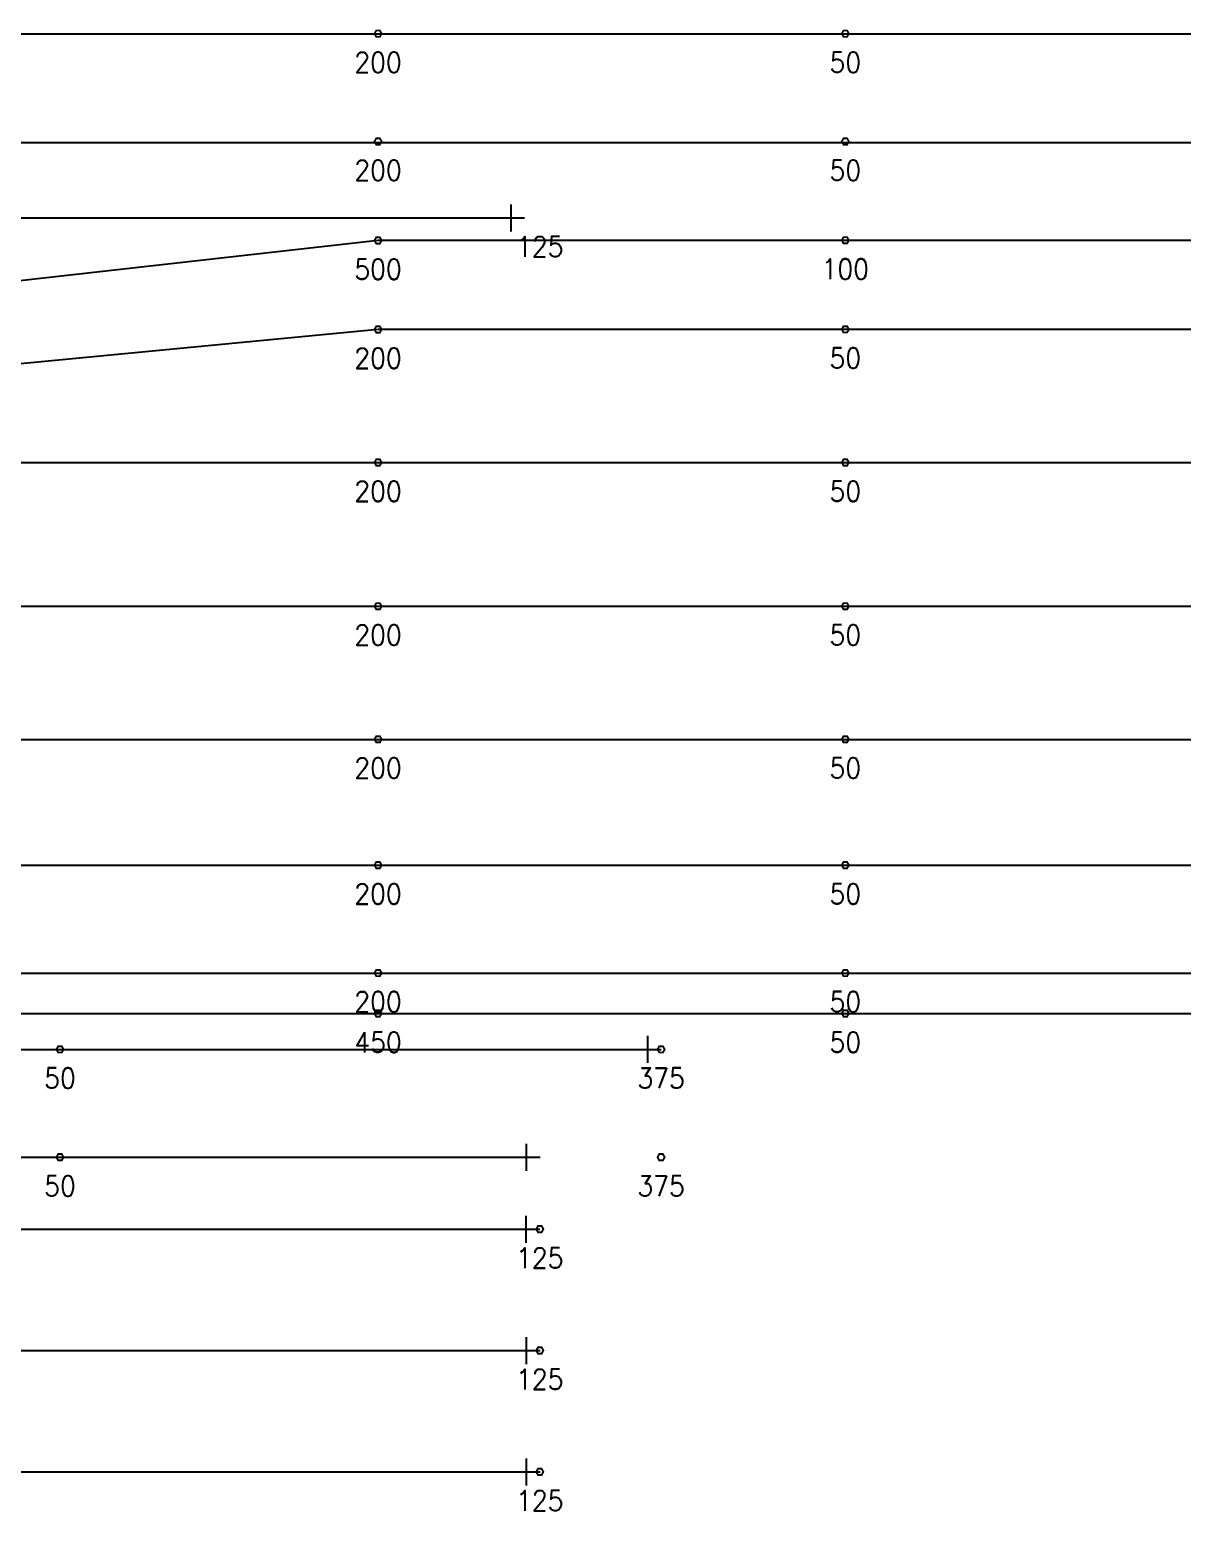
# Model space of a CAD drawing. Header units: millimetres. Extents: x 131629 to 589785, y -24154 to 45581.
# Drawn here: x 388773 to 401601, y 24099 to 40595 of the extents above; entities that cross this region are included whole.
import ezdxf
from ezdxf.enums import TextEntityAlignment as Align

# ---------------------------------------------------------------- set-up
doc = ezdxf.new("R2010")
doc.units = ezdxf.units.MM
doc.layers.get('0').update_dxf_attribs({"lineweight": 20})
doc.layers.add('ARES_TAG', color=3, linetype='Continuous')
doc.layers.add('NDC_S_TENDON', color=10, linetype='Continuous')
doc.layers.add('Current_plane_Column', color=7, linetype='Continuous', true_color=0x4b00ff)
for name, color, linetype, lineweight in [('NDC_S-TENDON', 6, 'Continuous', 35), ('NDC_S_ANNO', 7, 'Continuous', 20), ('NDC_S_SYMBOL', 1, 'Continuous', 15)]:
    doc.layers.add(name, color=color, linetype=linetype, lineweight=lineweight)
doc.styles.add('ARES_ROMANS_0.36', font='romans.shx', dxfattribs={"width": 0.36, "bigfont": 'vns.shx'})
doc.styles.get("Standard").update_dxf_attribs({"font": 'arial.ttf'})

# ---------------------------------------------------------------- blocks, each defined once
blk = doc.blocks.new('*U625')
at = {"layer": 'NDC_S_SYMBOL', "color": 3}
blk.add_line((-10269, 0), (-7588, 0), dxfattribs=at)
blk.add_circle((-10719, 0), 450, dxfattribs=at)
at = {"layer": 'NDC_S_TENDON'}
for p, q in [((-5409, 0), (-500, 0)), ((-500, 0), (5123, 0)), ((5123, 0), (6471, 0)), ((6471, 0), (7471, 0)), ((7321, -150), (7321, 150))]:
    blk.add_line(p, q, dxfattribs=at)
blk.add_lwpolyline([(-5929, 0), (-6409, 150), (-6409, -150), (-5929, 0), (-5409, 0)], dxfattribs=at)
at = {"layer": 'ARES_TAG', "style": 'ARES_ROMANS_0.36', "width": 0.36}
blk.add_attdef('S3', text='', height=375, dxfattribs=at).set_placement((-10719, 0), align=Align.MIDDLE_CENTER)
blk = doc.blocks.new('*U624')
at = {"layer": 'NDC_S_TENDON'}
for p, q in [((-500, 0), (5123, 0)), ((5123, 0), (25221, 0))]:
    blk.add_line(p, q, dxfattribs=at)
at = {"layer": 'ARES_TAG', "style": 'ARES_ROMANS_0.36', "width": 0.36}
blk.add_attdef('S3', text='', height=375, dxfattribs=at).set_placement((-10719, 0), align=Align.MIDDLE_CENTER)
blk = doc.blocks.new('*U620')
at = {"layer": 'NDC_S_TENDON'}
for p, q in [((-500, 0), (5123, 0)), ((5123, 0), (56672, 0))]:
    blk.add_line(p, q, dxfattribs=at)
at = {"layer": 'ARES_TAG', "style": 'ARES_ROMANS_0.36', "width": 0.36}
blk.add_attdef('S3', text='', height=375, dxfattribs=at).set_placement((-10695, 0), align=Align.MIDDLE_CENTER)
blk = doc.blocks.new('*U626')
at = {"layer": 'NDC_S_TENDON'}
for p, q in [((-500, 0), (5123, 0)), ((5123, 0), (56672, 0))]:
    blk.add_line(p, q, dxfattribs=at)
at = {"layer": 'ARES_TAG', "style": 'ARES_ROMANS_0.36', "width": 0.36}
blk.add_attdef('S3', text='', height=375, dxfattribs=at).set_placement((-9538, 0), align=Align.MIDDLE_CENTER)
blk = doc.blocks.new('*U623')
at = {"layer": 'NDC_S_TENDON'}
for p, q in [((-500, 0), (5123, 0)), ((5123, 0), (56672, 0))]:
    blk.add_line(p, q, dxfattribs=at)
at = {"layer": 'ARES_TAG', "style": 'ARES_ROMANS_0.36', "width": 0.36}
blk.add_attdef('S3', text='', height=375, dxfattribs=at).set_placement((-10719, 0), align=Align.MIDDLE_CENTER)
blk = doc.blocks.new('*U647')
at = {"layer": 'NDC_S_TENDON'}
for p, q in [((-500, 0), (5123, 0)), ((5123, 0), (38769, 0))]:
    blk.add_line(p, q, dxfattribs=at)
at = {"layer": 'ARES_TAG', "style": 'ARES_ROMANS_0.36', "width": 0.36}
blk.add_attdef('S3', text='', height=375, dxfattribs=at).set_placement((-10695, 0), align=Align.MIDDLE_CENTER)
blk = doc.blocks.new('*U634')
at = {"layer": 'NDC_S_SYMBOL', "color": 3}
blk.add_line((-9090, 0), (-7590, 0), dxfattribs=at)
blk.add_circle((-9540, 0), 450, dxfattribs=at)
at = {"layer": 'NDC_S_TENDON'}
for p, q in [((-5411, 0), (-500, 0)), ((-500, 0), (5123, 0)), ((5123, 0), (6642, 0)), ((6642, 0), (7642, 0)), ((7492, -150), (7492, 150))]:
    blk.add_line(p, q, dxfattribs=at)
blk.add_lwpolyline([(-5931, 0), (-6411, 150), (-6411, -150), (-5931, 0), (-5411, 0)], dxfattribs=at)
at = {"layer": 'ARES_TAG', "style": 'ARES_ROMANS_0.36', "width": 0.36}
blk.add_attdef('S3', text='', height=375, dxfattribs=at).set_placement((-9540, 0), align=Align.MIDDLE_CENTER)
blk = doc.blocks.new('*U631')
at = {"layer": 'NDC_S_SYMBOL', "color": 3}
blk.add_line((-9088, 0), (-7588, 0), dxfattribs=at)
blk.add_circle((-9538, 0), 450, dxfattribs=at)
at = {"layer": 'NDC_S_TENDON'}
for p, q in [((-5409, 0), (-500, 0)), ((-500, 0), (5123, 0)), ((5123, 0), (7992, 0)), ((7992, 0), (8992, 0)), ((8842, -150), (8842, 150))]:
    blk.add_line(p, q, dxfattribs=at)
blk.add_lwpolyline([(-5929, 0), (-6409, 150), (-6409, -150), (-5929, 0), (-5409, 0)], dxfattribs=at)
at = {"layer": 'ARES_TAG', "style": 'ARES_ROMANS_0.36', "width": 0.36}
blk.add_attdef('S3', text='', height=375, dxfattribs=at).set_placement((-9538, 0), align=Align.MIDDLE_CENTER)
blk = doc.blocks.new('*U632')
at = {"layer": 'NDC_S_SYMBOL', "color": 3}
blk.add_line((-9088, 0), (-7588, 0), dxfattribs=at)
blk.add_circle((-9538, 0), 450, dxfattribs=at)
at = {"layer": 'NDC_S_TENDON'}
for p, q in [((-5409, 0), (-500, 0)), ((-500, 0), (5123, 0)), ((5123, 0), (6644, 0)), ((6644, 0), (7644, 0)), ((7494, -150), (7494, 150))]:
    blk.add_line(p, q, dxfattribs=at)
blk.add_lwpolyline([(-5929, 0), (-6409, 150), (-6409, -150), (-5929, 0), (-5409, 0)], dxfattribs=at)
at = {"layer": 'ARES_TAG', "style": 'ARES_ROMANS_0.36', "width": 0.36}
blk.add_attdef('S3', text='', height=375, dxfattribs=at).set_placement((-9538, 0), align=Align.MIDDLE_CENTER)
blk = doc.blocks.new('*U633')
at = {"layer": 'NDC_S_SYMBOL', "color": 3}
blk.add_line((-9088, 0), (-7588, 0), dxfattribs=at)
blk.add_circle((-9538, 0), 450, dxfattribs=at)
at = {"layer": 'NDC_S_TENDON'}
for p, q in [((-5408, 0), (-500, 0)), ((-500, 0), (5123, 0)), ((5123, 0), (6642, 0)), ((6642, 0), (7642, 0)), ((7492, -150), (7492, 150))]:
    blk.add_line(p, q, dxfattribs=at)
blk.add_lwpolyline([(-5928, 0), (-6408, 150), (-6408, -150), (-5928, 0), (-5408, 0)], dxfattribs=at)
at = {"layer": 'ARES_TAG', "style": 'ARES_ROMANS_0.36', "width": 0.36}
blk.add_attdef('S3', text='', height=375, dxfattribs=at).set_placement((-9538, 0), align=Align.MIDDLE_CENTER)
blk = doc.blocks.new('*U618')
at = {"layer": 'NDC_S_TENDON'}
for p, q in [((-27706, -1264), (-16450, 0)), ((-16450, 0), (25150, 0))]:
    blk.add_line(p, q, dxfattribs=at)
at = {"layer": 'ARES_TAG', "style": 'ARES_ROMANS_0.36', "width": 0.36}
blk.add_attdef('S3', text='', height=375, rotation=6.4084, dxfattribs=at).set_placement((-31810, -1725), align=Align.MIDDLE_CENTER)
blk = doc.blocks.new('*U619')
at = {"layer": 'NDC_S_TENDON'}
for p, q in [((-27726, -1077), (-16450, 0)), ((-16450, 0), (25150, 0))]:
    blk.add_line(p, q, dxfattribs=at)
at = {"layer": 'ARES_TAG', "style": 'ARES_ROMANS_0.36', "width": 0.36}
blk.add_attdef('S3', text='', height=375, rotation=5.4568, dxfattribs=at).set_placement((-31837, -1470), align=Align.MIDDLE_CENTER)
blk = doc.blocks.new('TDX')
at = {"layer": 'NDC_S-TENDON', "linetype": 'Continuous'}
for points, elevation in [([(10090, 31050, 20, 20, 0), (10070, 31085, 20, 20, 0), (10030, 31085, 20, 20, 0), (10010, 31050, 20, 20, 0), (10030, 31015, 20, 20, 0), (10070, 31015, 20, 20, 0)], 172), ([(10090, 31050, 20, 20, 0), (10070, 31085, 20, 20, 0), (10030, 31085, 20, 20, 0), (10010, 31050, 20, 20, 0), (10030, 31015, 20, 20, 0), (10070, 31015, 20, 20, 0)], 172), ([(10090, 31050, 20, 20, 0), (10070, 31085, 20, 20, 0), (10030, 31085, 20, 20, 0), (10010, 31050, 20, 20, 0), (10030, 31015, 20, 20, 0), (10070, 31015, 20, 20, 0)], 172), ([(10090, 31050, 20, 20, 0), (10070, 31085, 20, 20, 0), (10030, 31085, 20, 20, 0), (10010, 31050, 20, 20, 0), (10030, 31015, 20, 20, 0), (10070, 31015, 20, 20, 0)], 172), ([(15290, 31050, 20, 20, 0), (15270, 31085, 20, 20, 0), (15230, 31085, 20, 20, 0), (15210, 31050, 20, 20, 0), (15230, 31015, 20, 20, 0), (15270, 31015, 20, 20, 0)], 22), ([(15290, 31050, 20, 20, 0), (15270, 31085, 20, 20, 0), (15230, 31085, 20, 20, 0), (15210, 31050, 20, 20, 0), (15230, 31015, 20, 20, 0), (15270, 31015, 20, 20, 0)], 22), ([(10090, 29850, 20, 20, 0), (10070, 29885, 20, 20, 0), (10030, 29885, 20, 20, 0), (10010, 29850, 20, 20, 0), (10030, 29815, 20, 20, 0), (10070, 29815, 20, 20, 0)], 172), ([(10090, 29850, 20, 20, 0), (10070, 29885, 20, 20, 0), (10030, 29885, 20, 20, 0), (10010, 29850, 20, 20, 0), (10030, 29815, 20, 20, 0), (10070, 29815, 20, 20, 0)], 172), ([(10090, 29850, 20, 20, 0), (10070, 29885, 20, 20, 0), (10030, 29885, 20, 20, 0), (10010, 29850, 20, 20, 0), (10030, 29815, 20, 20, 0), (10070, 29815, 20, 20, 0)], 172), ([(10090, 29850, 20, 20, 0), (10070, 29885, 20, 20, 0), (10030, 29885, 20, 20, 0), (10010, 29850, 20, 20, 0), (10030, 29815, 20, 20, 0), (10070, 29815, 20, 20, 0)], 172), ([(15290, 29850, 20, 20, 0), (15270, 29885, 20, 20, 0), (15230, 29885, 20, 20, 0), (15210, 29850, 20, 20, 0), (15230, 29815, 20, 20, 0), (15270, 29815, 20, 20, 0)], 22), ([(15290, 29850, 20, 20, 0), (15270, 29885, 20, 20, 0), (15230, 29885, 20, 20, 0), (15210, 29850, 20, 20, 0), (15230, 29815, 20, 20, 0), (15270, 29815, 20, 20, 0)], 22), ([(10090, 28750, 20, 20, 0), (10070, 28785, 20, 20, 0), (10030, 28785, 20, 20, 0), (10010, 28750, 20, 20, 0), (10030, 28715, 20, 20, 0), (10070, 28715, 20, 20, 0)], 2900), ([(10090, 28750, 20, 20, 0), (10070, 28785, 20, 20, 0), (10030, 28785, 20, 20, 0), (10010, 28750, 20, 20, 0), (10030, 28715, 20, 20, 0), (10070, 28715, 20, 20, 0)], 2900), ([(10090, 28750, 20, 20, 0), (10070, 28785, 20, 20, 0), (10030, 28785, 20, 20, 0), (10010, 28750, 20, 20, 0), (10030, 28715, 20, 20, 0), (10070, 28715, 20, 20, 0)], 2900), ([(10090, 28750, 20, 20, 0), (10070, 28785, 20, 20, 0), (10030, 28785, 20, 20, 0), (10010, 28750, 20, 20, 0), (10030, 28715, 20, 20, 0), (10070, 28715, 20, 20, 0)], 2900), ([(10090, 28749, 20, 20, 0), (10070, 28784, 20, 20, 0), (10030, 28784, 20, 20, 0), (10010, 28749, 20, 20, 0), (10030, 28714, 20, 20, 0), (10070, 28714, 20, 20, 0)], 2325), ([(10090, 28749, 20, 20, 0), (10070, 28784, 20, 20, 0), (10030, 28784, 20, 20, 0), (10010, 28749, 20, 20, 0), (10030, 28714, 20, 20, 0), (10070, 28714, 20, 20, 0)], 2325), ([(10090, 28749, 20, 20, 0), (10070, 28784, 20, 20, 0), (10030, 28784, 20, 20, 0), (10010, 28749, 20, 20, 0), (10030, 28714, 20, 20, 0), (10070, 28714, 20, 20, 0)], 2325), ([(10090, 28749, 20, 20, 0), (10070, 28784, 20, 20, 0), (10030, 28784, 20, 20, 0), (10010, 28749, 20, 20, 0), (10030, 28714, 20, 20, 0), (10070, 28714, 20, 20, 0)], 2325), ([(15290, 28751, 20, 20, 0), (15270, 28786, 20, 20, 0), (15230, 28786, 20, 20, 0), (15210, 28751, 20, 20, 0), (15230, 28717, 20, 20, 0), (15270, 28717, 20, 20, 0)], 2500), ([(15290, 28751, 20, 20, 0), (15270, 28786, 20, 20, 0), (15230, 28786, 20, 20, 0), (15210, 28751, 20, 20, 0), (15230, 28717, 20, 20, 0), (15270, 28717, 20, 20, 0)], 2500), ([(15290, 28750, 20, 20, 0), (15270, 28785, 20, 20, 0), (15230, 28785, 20, 20, 0), (15210, 28750, 20, 20, 0), (15230, 28716, 20, 20, 0), (15270, 28716, 20, 20, 0)], 1925), ([(15290, 28750, 20, 20, 0), (15270, 28785, 20, 20, 0), (15230, 28785, 20, 20, 0), (15210, 28750, 20, 20, 0), (15230, 28716, 20, 20, 0), (15270, 28716, 20, 20, 0)], 1925), ([(10090, 27760, 20, 20, 0), (10070, 27794, 20, 20, 0), (10030, 27794, 20, 20, 0), (10010, 27760, 20, 20, 0), (10030, 27725, 20, 20, 0), (10070, 27725, 20, 20, 0)], 2950), ([(10090, 27760, 20, 20, 0), (10070, 27794, 20, 20, 0), (10030, 27794, 20, 20, 0), (10010, 27760, 20, 20, 0), (10030, 27725, 20, 20, 0), (10070, 27725, 20, 20, 0)], 2950), ([(10090, 27760, 20, 20, 0), (10070, 27794, 20, 20, 0), (10030, 27794, 20, 20, 0), (10010, 27760, 20, 20, 0), (10030, 27725, 20, 20, 0), (10070, 27725, 20, 20, 0)], 2950), ([(10090, 27760, 20, 20, 0), (10070, 27794, 20, 20, 0), (10030, 27794, 20, 20, 0), (10010, 27760, 20, 20, 0), (10030, 27725, 20, 20, 0), (10070, 27725, 20, 20, 0)], 2950), ([(10090, 27758, 20, 20, 0), (10070, 27793, 20, 20, 0), (10030, 27793, 20, 20, 0), (10010, 27758, 20, 20, 0), (10030, 27724, 20, 20, 0), (10070, 27724, 20, 20, 0)], 2375), ([(10090, 27758, 20, 20, 0), (10070, 27793, 20, 20, 0), (10030, 27793, 20, 20, 0), (10010, 27758, 20, 20, 0), (10030, 27724, 20, 20, 0), (10070, 27724, 20, 20, 0)], 2375), ([(10090, 27758, 20, 20, 0), (10070, 27793, 20, 20, 0), (10030, 27793, 20, 20, 0), (10010, 27758, 20, 20, 0), (10030, 27724, 20, 20, 0), (10070, 27724, 20, 20, 0)], 2375), ([(10090, 27758, 20, 20, 0), (10070, 27793, 20, 20, 0), (10030, 27793, 20, 20, 0), (10010, 27758, 20, 20, 0), (10030, 27724, 20, 20, 0), (10070, 27724, 20, 20, 0)], 2375), ([(15290, 27761, 20, 20, 0), (15270, 27796, 20, 20, 0), (15230, 27796, 20, 20, 0), (15210, 27761, 20, 20, 0), (15230, 27726, 20, 20, 0), (15270, 27726, 20, 20, 0)], 2800), ([(15290, 27761, 20, 20, 0), (15270, 27796, 20, 20, 0), (15230, 27796, 20, 20, 0), (15210, 27761, 20, 20, 0), (15230, 27726, 20, 20, 0), (15270, 27726, 20, 20, 0)], 2800), ([(15290, 27760, 20, 20, 0), (15270, 27794, 20, 20, 0), (15230, 27794, 20, 20, 0), (15210, 27760, 20, 20, 0), (15230, 27725, 20, 20, 0), (15270, 27725, 20, 20, 0)], 2225), ([(15290, 27760, 20, 20, 0), (15270, 27794, 20, 20, 0), (15230, 27794, 20, 20, 0), (15210, 27760, 20, 20, 0), (15230, 27725, 20, 20, 0), (15270, 27725, 20, 20, 0)], 2225), ([(10090, 26280, 20, 20, 0), (10070, 26315, 20, 20, 0), (10030, 26315, 20, 20, 0), (10010, 26280, 20, 20, 0), (10030, 26245, 20, 20, 0), (10070, 26245, 20, 20, 0)], 2950), ([(10090, 26280, 20, 20, 0), (10070, 26315, 20, 20, 0), (10030, 26315, 20, 20, 0), (10010, 26280, 20, 20, 0), (10030, 26245, 20, 20, 0), (10070, 26245, 20, 20, 0)], 2950), ([(10090, 26280, 20, 20, 0), (10070, 26315, 20, 20, 0), (10030, 26315, 20, 20, 0), (10010, 26280, 20, 20, 0), (10030, 26245, 20, 20, 0), (10070, 26245, 20, 20, 0)], 2950), ([(10090, 26280, 20, 20, 0), (10070, 26315, 20, 20, 0), (10030, 26315, 20, 20, 0), (10010, 26280, 20, 20, 0), (10030, 26245, 20, 20, 0), (10070, 26245, 20, 20, 0)], 2950), ([(10090, 26279, 20, 20, 0), (10070, 26313, 20, 20, 0), (10030, 26313, 20, 20, 0), (10010, 26279, 20, 20, 0), (10030, 26244, 20, 20, 0), (10070, 26244, 20, 20, 0)], 2375), ([(10090, 26279, 20, 20, 0), (10070, 26313, 20, 20, 0), (10030, 26313, 20, 20, 0), (10010, 26279, 20, 20, 0), (10030, 26244, 20, 20, 0), (10070, 26244, 20, 20, 0)], 2375), ([(10090, 26279, 20, 20, 0), (10070, 26313, 20, 20, 0), (10030, 26313, 20, 20, 0), (10010, 26279, 20, 20, 0), (10030, 26244, 20, 20, 0), (10070, 26244, 20, 20, 0)], 2375), ([(10090, 26279, 20, 20, 0), (10070, 26313, 20, 20, 0), (10030, 26313, 20, 20, 0), (10010, 26279, 20, 20, 0), (10030, 26244, 20, 20, 0), (10070, 26244, 20, 20, 0)], 2375), ([(15290, 26280, 20, 20, 0), (15270, 26315, 20, 20, 0), (15230, 26315, 20, 20, 0), (15210, 26280, 20, 20, 0), (15230, 26245, 20, 20, 0), (15270, 26245, 20, 20, 0)], 2800), ([(15290, 26280, 20, 20, 0), (15270, 26315, 20, 20, 0), (15230, 26315, 20, 20, 0), (15210, 26280, 20, 20, 0), (15230, 26245, 20, 20, 0), (15270, 26245, 20, 20, 0)], 2800), ([(15290, 26279, 20, 20, 0), (15270, 26313, 20, 20, 0), (15230, 26313, 20, 20, 0), (15210, 26279, 20, 20, 0), (15230, 26244, 20, 20, 0), (15270, 26244, 20, 20, 0)], 2225), ([(15290, 26279, 20, 20, 0), (15270, 26313, 20, 20, 0), (15230, 26313, 20, 20, 0), (15210, 26279, 20, 20, 0), (15230, 26244, 20, 20, 0), (15270, 26244, 20, 20, 0)], 2225), ([(10090, 24680, 20, 20, 0), (10070, 24715, 20, 20, 0), (10030, 24715, 20, 20, 0), (10010, 24680, 20, 20, 0), (10030, 24645, 20, 20, 0), (10070, 24645, 20, 20, 0)], 2950), ([(10090, 24680, 20, 20, 0), (10070, 24715, 20, 20, 0), (10030, 24715, 20, 20, 0), (10010, 24680, 20, 20, 0), (10030, 24645, 20, 20, 0), (10070, 24645, 20, 20, 0)], 2950), ([(10090, 24680, 20, 20, 0), (10070, 24715, 20, 20, 0), (10030, 24715, 20, 20, 0), (10010, 24680, 20, 20, 0), (10030, 24645, 20, 20, 0), (10070, 24645, 20, 20, 0)], 2950), ([(10090, 24680, 20, 20, 0), (10070, 24715, 20, 20, 0), (10030, 24715, 20, 20, 0), (10010, 24680, 20, 20, 0), (10030, 24645, 20, 20, 0), (10070, 24645, 20, 20, 0)], 2950), ([(10090, 24679, 20, 20, 0), (10070, 24713, 20, 20, 0), (10030, 24713, 20, 20, 0), (10010, 24679, 20, 20, 0), (10030, 24644, 20, 20, 0), (10070, 24644, 20, 20, 0)], 2375), ([(10090, 24679, 20, 20, 0), (10070, 24713, 20, 20, 0), (10030, 24713, 20, 20, 0), (10010, 24679, 20, 20, 0), (10030, 24644, 20, 20, 0), (10070, 24644, 20, 20, 0)], 2375), ([(10090, 24679, 20, 20, 0), (10070, 24713, 20, 20, 0), (10030, 24713, 20, 20, 0), (10010, 24679, 20, 20, 0), (10030, 24644, 20, 20, 0), (10070, 24644, 20, 20, 0)], 2375), ([(10090, 24679, 20, 20, 0), (10070, 24713, 20, 20, 0), (10030, 24713, 20, 20, 0), (10010, 24679, 20, 20, 0), (10030, 24644, 20, 20, 0), (10070, 24644, 20, 20, 0)], 2375), ([(15290, 24680, 20, 20, 0), (15270, 24715, 20, 20, 0), (15230, 24715, 20, 20, 0), (15210, 24680, 20, 20, 0), (15230, 24645, 20, 20, 0), (15270, 24645, 20, 20, 0)], 2800), ([(15290, 24680, 20, 20, 0), (15270, 24715, 20, 20, 0), (15230, 24715, 20, 20, 0), (15210, 24680, 20, 20, 0), (15230, 24645, 20, 20, 0), (15270, 24645, 20, 20, 0)], 2800), ([(15290, 24679, 20, 20, 0), (15270, 24713, 20, 20, 0), (15230, 24713, 20, 20, 0), (15210, 24679, 20, 20, 0), (15230, 24644, 20, 20, 0), (15270, 24644, 20, 20, 0)], 2225), ([(15290, 24679, 20, 20, 0), (15270, 24713, 20, 20, 0), (15230, 24713, 20, 20, 0), (15210, 24679, 20, 20, 0), (15230, 24644, 20, 20, 0), (15270, 24644, 20, 20, 0)], 2225), ([(10090, 23200, 20, 20, 0), (10070, 23235, 20, 20, 0), (10030, 23235, 20, 20, 0), (10010, 23200, 20, 20, 0), (10030, 23165, 20, 20, 0), (10070, 23165, 20, 20, 0)], 2950), ([(10090, 23200, 20, 20, 0), (10070, 23235, 20, 20, 0), (10030, 23235, 20, 20, 0), (10010, 23200, 20, 20, 0), (10030, 23165, 20, 20, 0), (10070, 23165, 20, 20, 0)], 2950), ([(10090, 23200, 20, 20, 0), (10070, 23235, 20, 20, 0), (10030, 23235, 20, 20, 0), (10010, 23200, 20, 20, 0), (10030, 23165, 20, 20, 0), (10070, 23165, 20, 20, 0)], 2950), ([(10090, 23200, 20, 20, 0), (10070, 23235, 20, 20, 0), (10030, 23235, 20, 20, 0), (10010, 23200, 20, 20, 0), (10030, 23165, 20, 20, 0), (10070, 23165, 20, 20, 0)], 2950), ([(10090, 23199, 20, 20, 0), (10070, 23233, 20, 20, 0), (10030, 23233, 20, 20, 0), (10010, 23199, 20, 20, 0), (10030, 23164, 20, 20, 0), (10070, 23164, 20, 20, 0)], 2375), ([(10090, 23199, 20, 20, 0), (10070, 23233, 20, 20, 0), (10030, 23233, 20, 20, 0), (10010, 23199, 20, 20, 0), (10030, 23164, 20, 20, 0), (10070, 23164, 20, 20, 0)], 2375), ([(10090, 23199, 20, 20, 0), (10070, 23233, 20, 20, 0), (10030, 23233, 20, 20, 0), (10010, 23199, 20, 20, 0), (10030, 23164, 20, 20, 0), (10070, 23164, 20, 20, 0)], 2375), ([(10090, 23199, 20, 20, 0), (10070, 23233, 20, 20, 0), (10030, 23233, 20, 20, 0), (10010, 23199, 20, 20, 0), (10030, 23164, 20, 20, 0), (10070, 23164, 20, 20, 0)], 2375), ([(15290, 23200, 20, 20, 0), (15270, 23235, 20, 20, 0), (15230, 23235, 20, 20, 0), (15210, 23200, 20, 20, 0), (15230, 23165, 20, 20, 0), (15270, 23165, 20, 20, 0)], 2800), ([(15290, 23200, 20, 20, 0), (15270, 23235, 20, 20, 0), (15230, 23235, 20, 20, 0), (15210, 23200, 20, 20, 0), (15230, 23165, 20, 20, 0), (15270, 23165, 20, 20, 0)], 2800), ([(15290, 23199, 20, 20, 0), (15270, 23233, 20, 20, 0), (15230, 23233, 20, 20, 0), (15210, 23199, 20, 20, 0), (15230, 23164, 20, 20, 0), (15270, 23164, 20, 20, 0)], 2225), ([(15290, 23199, 20, 20, 0), (15270, 23233, 20, 20, 0), (15230, 23233, 20, 20, 0), (15210, 23199, 20, 20, 0), (15230, 23164, 20, 20, 0), (15270, 23164, 20, 20, 0)], 2225), ([(10090, 21800, 20, 20, 0), (10070, 21835, 20, 20, 0), (10030, 21835, 20, 20, 0), (10010, 21800, 20, 20, 0), (10030, 21765, 20, 20, 0), (10070, 21765, 20, 20, 0)], 2950), ([(10090, 21800, 20, 20, 0), (10070, 21835, 20, 20, 0), (10030, 21835, 20, 20, 0), (10010, 21800, 20, 20, 0), (10030, 21765, 20, 20, 0), (10070, 21765, 20, 20, 0)], 2950), ([(10090, 21800, 20, 20, 0), (10070, 21835, 20, 20, 0), (10030, 21835, 20, 20, 0), (10010, 21800, 20, 20, 0), (10030, 21765, 20, 20, 0), (10070, 21765, 20, 20, 0)], 2950), ([(10090, 21800, 20, 20, 0), (10070, 21835, 20, 20, 0), (10030, 21835, 20, 20, 0), (10010, 21800, 20, 20, 0), (10030, 21765, 20, 20, 0), (10070, 21765, 20, 20, 0)], 2950), ([(10090, 21799, 20, 20, 0), (10070, 21833, 20, 20, 0), (10030, 21833, 20, 20, 0), (10010, 21799, 20, 20, 0), (10030, 21764, 20, 20, 0), (10070, 21764, 20, 20, 0)], 2375), ([(10090, 21799, 20, 20, 0), (10070, 21833, 20, 20, 0), (10030, 21833, 20, 20, 0), (10010, 21799, 20, 20, 0), (10030, 21764, 20, 20, 0), (10070, 21764, 20, 20, 0)], 2375), ([(10090, 21799, 20, 20, 0), (10070, 21833, 20, 20, 0), (10030, 21833, 20, 20, 0), (10010, 21799, 20, 20, 0), (10030, 21764, 20, 20, 0), (10070, 21764, 20, 20, 0)], 2375), ([(10090, 21799, 20, 20, 0), (10070, 21833, 20, 20, 0), (10030, 21833, 20, 20, 0), (10010, 21799, 20, 20, 0), (10030, 21764, 20, 20, 0), (10070, 21764, 20, 20, 0)], 2375), ([(15290, 21800, 20, 20, 0), (15270, 21835, 20, 20, 0), (15230, 21835, 20, 20, 0), (15210, 21800, 20, 20, 0), (15230, 21765, 20, 20, 0), (15270, 21765, 20, 20, 0)], 2800), ([(15290, 21800, 20, 20, 0), (15270, 21835, 20, 20, 0), (15230, 21835, 20, 20, 0), (15210, 21800, 20, 20, 0), (15230, 21765, 20, 20, 0), (15270, 21765, 20, 20, 0)], 2800), ([(15290, 21799, 20, 20, 0), (15270, 21833, 20, 20, 0), (15230, 21833, 20, 20, 0), (15210, 21799, 20, 20, 0), (15230, 21764, 20, 20, 0), (15270, 21764, 20, 20, 0)], 2225), ([(15290, 21799, 20, 20, 0), (15270, 21833, 20, 20, 0), (15230, 21833, 20, 20, 0), (15210, 21799, 20, 20, 0), (15230, 21764, 20, 20, 0), (15270, 21764, 20, 20, 0)], 2225), ([(10090, 20600, 20, 20, 0), (10070, 20635, 20, 20, 0), (10030, 20635, 20, 20, 0), (10010, 20600, 20, 20, 0), (10030, 20565, 20, 20, 0), (10070, 20565, 20, 20, 0)], 2950), ([(10090, 20600, 20, 20, 0), (10070, 20635, 20, 20, 0), (10030, 20635, 20, 20, 0), (10010, 20600, 20, 20, 0), (10030, 20565, 20, 20, 0), (10070, 20565, 20, 20, 0)], 2950), ([(10090, 20600, 20, 20, 0), (10070, 20635, 20, 20, 0), (10030, 20635, 20, 20, 0), (10010, 20600, 20, 20, 0), (10030, 20565, 20, 20, 0), (10070, 20565, 20, 20, 0)], 2950), ([(10090, 20600, 20, 20, 0), (10070, 20635, 20, 20, 0), (10030, 20635, 20, 20, 0), (10010, 20600, 20, 20, 0), (10030, 20565, 20, 20, 0), (10070, 20565, 20, 20, 0)], 2950), ([(10090, 20599, 20, 20, 0), (10070, 20633, 20, 20, 0), (10030, 20633, 20, 20, 0), (10010, 20599, 20, 20, 0), (10030, 20564, 20, 20, 0), (10070, 20564, 20, 20, 0)], 2375), ([(10090, 20599, 20, 20, 0), (10070, 20633, 20, 20, 0), (10030, 20633, 20, 20, 0), (10010, 20599, 20, 20, 0), (10030, 20564, 20, 20, 0), (10070, 20564, 20, 20, 0)], 2375), ([(10090, 20599, 20, 20, 0), (10070, 20633, 20, 20, 0), (10030, 20633, 20, 20, 0), (10010, 20599, 20, 20, 0), (10030, 20564, 20, 20, 0), (10070, 20564, 20, 20, 0)], 2375), ([(10090, 20599, 20, 20, 0), (10070, 20633, 20, 20, 0), (10030, 20633, 20, 20, 0), (10010, 20599, 20, 20, 0), (10030, 20564, 20, 20, 0), (10070, 20564, 20, 20, 0)], 2375), ([(15290, 20600, 20, 20, 0), (15270, 20635, 20, 20, 0), (15230, 20635, 20, 20, 0), (15210, 20600, 20, 20, 0), (15230, 20565, 20, 20, 0), (15270, 20565, 20, 20, 0)], 2800), ([(15290, 20600, 20, 20, 0), (15270, 20635, 20, 20, 0), (15230, 20635, 20, 20, 0), (15210, 20600, 20, 20, 0), (15230, 20565, 20, 20, 0), (15270, 20565, 20, 20, 0)], 2800), ([(15290, 20599, 20, 20, 0), (15270, 20633, 20, 20, 0), (15230, 20633, 20, 20, 0), (15210, 20599, 20, 20, 0), (15230, 20564, 20, 20, 0), (15270, 20564, 20, 20, 0)], 2225), ([(15290, 20599, 20, 20, 0), (15270, 20633, 20, 20, 0), (15230, 20633, 20, 20, 0), (15210, 20599, 20, 20, 0), (15230, 20564, 20, 20, 0), (15270, 20564, 20, 20, 0)], 2225), ([(10090, 20150, 20, 20, 0), (10070, 20185, 20, 20, 0), (10030, 20185, 20, 20, 0), (10010, 20150, 20, 20, 0), (10030, 20115, 20, 20, 0), (10070, 20115, 20, 20, 0)], 2950), ([(10090, 20150, 20, 20, 0), (10070, 20185, 20, 20, 0), (10030, 20185, 20, 20, 0), (10010, 20150, 20, 20, 0), (10030, 20115, 20, 20, 0), (10070, 20115, 20, 20, 0)], 2950), ([(10090, 20150, 20, 20, 0), (10070, 20185, 20, 20, 0), (10030, 20185, 20, 20, 0), (10010, 20150, 20, 20, 0), (10030, 20115, 20, 20, 0), (10070, 20115, 20, 20, 0)], 2950), ([(10090, 20150, 20, 20, 0), (10070, 20185, 20, 20, 0), (10030, 20185, 20, 20, 0), (10010, 20150, 20, 20, 0), (10030, 20115, 20, 20, 0), (10070, 20115, 20, 20, 0)], 2950), ([(10090, 20149, 20, 20, 0), (10070, 20183, 20, 20, 0), (10030, 20183, 20, 20, 0), (10010, 20149, 20, 20, 0), (10030, 20114, 20, 20, 0), (10070, 20114, 20, 20, 0)], 2375), ([(10090, 20149, 20, 20, 0), (10070, 20183, 20, 20, 0), (10030, 20183, 20, 20, 0), (10010, 20149, 20, 20, 0), (10030, 20114, 20, 20, 0), (10070, 20114, 20, 20, 0)], 2375), ([(10090, 20149, 20, 20, 0), (10070, 20183, 20, 20, 0), (10030, 20183, 20, 20, 0), (10010, 20149, 20, 20, 0), (10030, 20114, 20, 20, 0), (10070, 20114, 20, 20, 0)], 2375), ([(10090, 20149, 20, 20, 0), (10070, 20183, 20, 20, 0), (10030, 20183, 20, 20, 0), (10010, 20149, 20, 20, 0), (10030, 20114, 20, 20, 0), (10070, 20114, 20, 20, 0)], 2375), ([(15290, 20150, 20, 20, 0), (15270, 20185, 20, 20, 0), (15230, 20185, 20, 20, 0), (15210, 20150, 20, 20, 0), (15230, 20115, 20, 20, 0), (15270, 20115, 20, 20, 0)], 2550), ([(15290, 20150, 20, 20, 0), (15270, 20185, 20, 20, 0), (15230, 20185, 20, 20, 0), (15210, 20150, 20, 20, 0), (15230, 20115, 20, 20, 0), (15270, 20115, 20, 20, 0)], 2550), ([(15290, 20149, 20, 20, 0), (15270, 20183, 20, 20, 0), (15230, 20183, 20, 20, 0), (15210, 20149, 20, 20, 0), (15230, 20114, 20, 20, 0), (15270, 20114, 20, 20, 0)], 1975), ([(15290, 20149, 20, 20, 0), (15270, 20183, 20, 20, 0), (15230, 20183, 20, 20, 0), (15210, 20149, 20, 20, 0), (15230, 20114, 20, 20, 0), (15270, 20114, 20, 20, 0)], 1975), ([(6550, 19750, 20, 20, 0), (6530, 19785, 20, 20, 0), (6490, 19785, 20, 20, 0), (6470, 19750, 20, 20, 0), (6490, 19715, 20, 20, 0), (6530, 19715, 20, 20, 0)], 2550), ([(6550, 19750, 20, 20, 0), (6530, 19785, 20, 20, 0), (6490, 19785, 20, 20, 0), (6470, 19750, 20, 20, 0), (6490, 19715, 20, 20, 0), (6530, 19715, 20, 20, 0)], 2550), ([(6550, 19749, 20, 20, 0), (6530, 19783, 20, 20, 0), (6490, 19783, 20, 20, 0), (6470, 19749, 20, 20, 0), (6490, 19714, 20, 20, 0), (6530, 19714, 20, 20, 0)], 1975), ([(6550, 19749, 20, 20, 0), (6530, 19783, 20, 20, 0), (6490, 19783, 20, 20, 0), (6470, 19749, 20, 20, 0), (6490, 19714, 20, 20, 0), (6530, 19714, 20, 20, 0)], 1975), ([(13240, 19750, 20, 20, 0), (13220, 19785, 20, 20, 0), (13180, 19785, 20, 20, 0), (13160, 19750, 20, 20, 0), (13180, 19715, 20, 20, 0), (13220, 19715, 20, 20, 0)], 2875), ([(13240, 19750, 20, 20, 0), (13220, 19785, 20, 20, 0), (13180, 19785, 20, 20, 0), (13160, 19750, 20, 20, 0), (13180, 19715, 20, 20, 0), (13220, 19715, 20, 20, 0)], 2875), ([(13240, 19749, 20, 20, 0), (13220, 19783, 20, 20, 0), (13180, 19783, 20, 20, 0), (13160, 19749, 20, 20, 0), (13180, 19714, 20, 20, 0), (13220, 19714, 20, 20, 0)], 2300), ([(13240, 19749, 20, 20, 0), (13220, 19783, 20, 20, 0), (13180, 19783, 20, 20, 0), (13160, 19749, 20, 20, 0), (13180, 19714, 20, 20, 0), (13220, 19714, 20, 20, 0)], 2300), ([(6550, 18550, 20, 20, 0), (6530, 18585, 20, 20, 0), (6490, 18585, 20, 20, 0), (6470, 18550, 20, 20, 0), (6490, 18515, 20, 20, 0), (6530, 18515, 20, 20, 0)], 2550), ([(6550, 18550, 20, 20, 0), (6530, 18585, 20, 20, 0), (6490, 18585, 20, 20, 0), (6470, 18550, 20, 20, 0), (6490, 18515, 20, 20, 0), (6530, 18515, 20, 20, 0)], 2550), ([(6550, 18549, 20, 20, 0), (6530, 18584, 20, 20, 0), (6490, 18584, 20, 20, 0), (6470, 18549, 20, 20, 0), (6490, 18514, 20, 20, 0), (6530, 18514, 20, 20, 0)], 1975), ([(6550, 18549, 20, 20, 0), (6530, 18584, 20, 20, 0), (6490, 18584, 20, 20, 0), (6470, 18549, 20, 20, 0), (6490, 18514, 20, 20, 0), (6530, 18514, 20, 20, 0)], 1975), ([(13240, 18550, 20, 20, 0), (13220, 18585, 20, 20, 0), (13180, 18585, 20, 20, 0), (13160, 18550, 20, 20, 0), (13180, 18515, 20, 20, 0), (13220, 18515, 20, 20, 0)], 2875), ([(13240, 18550, 20, 20, 0), (13220, 18585, 20, 20, 0), (13180, 18585, 20, 20, 0), (13160, 18550, 20, 20, 0), (13180, 18515, 20, 20, 0), (13220, 18515, 20, 20, 0)], 2875), ([(13240, 18549, 20, 20, 0), (13220, 18584, 20, 20, 0), (13180, 18584, 20, 20, 0), (13160, 18549, 20, 20, 0), (13180, 18514, 20, 20, 0), (13220, 18514, 20, 20, 0)], 2300), ([(13240, 18549, 20, 20, 0), (13220, 18584, 20, 20, 0), (13180, 18584, 20, 20, 0), (13160, 18549, 20, 20, 0), (13180, 18514, 20, 20, 0), (13220, 18514, 20, 20, 0)], 2300), ([(11890, 17750, 20, 20, 0), (11870, 17785, 20, 20, 0), (11830, 17785, 20, 20, 0), (11810, 17750, 20, 20, 0), (11830, 17715, 20, 20, 0), (11870, 17715, 20, 20, 0)], 2875), ([(11890, 17750, 20, 20, 0), (11870, 17785, 20, 20, 0), (11830, 17785, 20, 20, 0), (11810, 17750, 20, 20, 0), (11830, 17715, 20, 20, 0), (11870, 17715, 20, 20, 0)], 2875), ([(11890, 17749, 20, 20, 0), (11870, 17784, 20, 20, 0), (11830, 17784, 20, 20, 0), (11810, 17749, 20, 20, 0), (11830, 17714, 20, 20, 0), (11870, 17714, 20, 20, 0)], 2300), ([(11890, 17749, 20, 20, 0), (11870, 17784, 20, 20, 0), (11830, 17784, 20, 20, 0), (11810, 17749, 20, 20, 0), (11830, 17714, 20, 20, 0), (11870, 17714, 20, 20, 0)], 2300), ([(11890, 16400, 20, 20, 0), (11870, 16435, 20, 20, 0), (11830, 16435, 20, 20, 0), (11810, 16400, 20, 20, 0), (11830, 16365, 20, 20, 0), (11870, 16365, 20, 20, 0)], 2875), ([(11890, 16400, 20, 20, 0), (11870, 16435, 20, 20, 0), (11830, 16435, 20, 20, 0), (11810, 16400, 20, 20, 0), (11830, 16365, 20, 20, 0), (11870, 16365, 20, 20, 0)], 2875), ([(11890, 16399, 20, 20, 0), (11870, 16434, 20, 20, 0), (11830, 16434, 20, 20, 0), (11810, 16399, 20, 20, 0), (11830, 16364, 20, 20, 0), (11870, 16364, 20, 20, 0)], 2300), ([(11890, 16399, 20, 20, 0), (11870, 16434, 20, 20, 0), (11830, 16434, 20, 20, 0), (11810, 16399, 20, 20, 0), (11830, 16364, 20, 20, 0), (11870, 16364, 20, 20, 0)], 2300), ([(11890, 15050, 20, 20, 0), (11870, 15085, 20, 20, 0), (11830, 15085, 20, 20, 0), (11810, 15050, 20, 20, 0), (11830, 15015, 20, 20, 0), (11870, 15015, 20, 20, 0)], 2875), ([(11890, 15050, 20, 20, 0), (11870, 15085, 20, 20, 0), (11830, 15085, 20, 20, 0), (11810, 15050, 20, 20, 0), (11830, 15015, 20, 20, 0), (11870, 15015, 20, 20, 0)], 2875), ([(11890, 15049, 20, 20, 0), (11870, 15084, 20, 20, 0), (11830, 15084, 20, 20, 0), (11810, 15049, 20, 20, 0), (11830, 15014, 20, 20, 0), (11870, 15014, 20, 20, 0)], 2300), ([(11890, 15049, 20, 20, 0), (11870, 15084, 20, 20, 0), (11830, 15084, 20, 20, 0), (11810, 15049, 20, 20, 0), (11830, 15014, 20, 20, 0), (11870, 15014, 20, 20, 0)], 2300)]:
    blk.add_lwpolyline(points, format="xyseb", close=True, dxfattribs=dict(at, elevation=elevation))
for name, p in [('*U624', (4447, 31049, 2292)), ('*U647', (4209, 29838)), ('*U618', (26500, 28752, 1933)), ('*U619', (26500, 27761, 2124)), ('*U620', (4209, 26279, 2228)), ('*U626', (4209, 24679, 2228)), ('*U626', (4209, 23199, 2228)), ('*U626', (4209, 21799, 2228)), ('*U626', (4209, 20599, 2228)), ('*U623', (4209, 20149, 2095))]:
    blk.add_blockref(name, p)
ref = blk.add_blockref('*U625', (4209, 29000))
ref.add_attrib('S3', 'S2-02', dxfattribs={"layer": 'ARES_TAG', "height": 375, "style": 'ARES_ROMANS_0.36', "width": 0.36}).set_placement((-6511, 29000), align=Align.MIDDLE_CENTER)
ref = blk.add_blockref('*U631', (4209, 19749, -575))
ref.add_attrib('S3', 'S2-19', dxfattribs={"layer": 'ARES_TAG', "height": 375, "style": 'ARES_ROMANS_0.36', "width": 0.36}).set_placement((-5330, 19749, -575), align=Align.MIDDLE_CENTER)
ref = blk.add_blockref('*U632', (4209, 18549, -575))
ref.add_attrib('S3', 'S5-18', dxfattribs={"layer": 'ARES_TAG', "height": 375, "style": 'ARES_ROMANS_0.36', "width": 0.36}).set_placement((-5330, 18549, -575), align=Align.MIDDLE_CENTER)
ref = blk.add_blockref('*U633', (4208, 17749, -583))
ref.add_attrib('S3', 'S5-17', dxfattribs={"layer": 'ARES_TAG', "height": 375, "style": 'ARES_ROMANS_0.36', "width": 0.36}).set_placement((-5330, 17749, -583), align=Align.MIDDLE_CENTER)
ref = blk.add_blockref('*U634', (4211, 16399, -483))
ref.add_attrib('S3', 'S2-16', dxfattribs={"layer": 'ARES_TAG', "height": 375, "style": 'ARES_ROMANS_0.36', "width": 0.36}).set_placement((-5330, 16399, -483), align=Align.MIDDLE_CENTER)
ref = blk.add_blockref('*U634', (4211, 15049, -483))
ref.add_attrib('S3', 'S2-15', dxfattribs={"layer": 'ARES_TAG', "height": 375, "style": 'ARES_ROMANS_0.36', "width": 0.36}).set_placement((-5330, 15049, -483), align=Align.MIDDLE_CENTER)
at = {"layer": 'NDC_S_ANNO', "linetype": 'Continuous', "char_height": 225, "attachment_point": 5, "line_spacing_factor": 0.75}
for s, insert in [('\\FSTANDARD.shx;200', (10050, 30730, 172)), ('\\FSTANDARD.shx;50', (15250, 30730, 22)), ('\\FSTANDARD.shx;200', (10050, 29530, 172)), ('\\FSTANDARD.shx;50', (15250, 29530, 22)), ('\\FSTANDARD.shx;125', (11850, 28680, 24)), ('\\FSTANDARD.shx;200', (10050, 25960, 2950)), ('\\FSTANDARD.shx;200', (10050, 25959, 2375)), ('\\FSTANDARD.shx;50', (15250, 25960, 2800)), ('\\FSTANDARD.shx;50', (15250, 25959, 2225)), ('\\FSTANDARD.shx;200', (10050, 24360, 2950)), ('\\FSTANDARD.shx;200', (10050, 24359, 2375)), ('\\FSTANDARD.shx;50', (15250, 24360, 2800)), ('\\FSTANDARD.shx;50', (15250, 24359, 2225)), ('\\FSTANDARD.shx;200', (10050, 22880, 2950)), ('\\FSTANDARD.shx;200', (10050, 22879, 2375)), ('\\FSTANDARD.shx;50', (15250, 22880, 2800)), ('\\FSTANDARD.shx;50', (15250, 22879, 2225)), ('\\FSTANDARD.shx;200', (10050, 21480, 2950)), ('\\FSTANDARD.shx;200', (10050, 21479, 2375)), ('\\FSTANDARD.shx;50', (15250, 21480, 2800)), ('\\FSTANDARD.shx;50', (15250, 21479, 2225)), ('\\FSTANDARD.shx;200', (10050, 20280, 2950)), ('\\FSTANDARD.shx;200', (10050, 20279, 2375)), ('\\FSTANDARD.shx;50', (15250, 20280, 2800)), ('\\FSTANDARD.shx;50', (15250, 20279, 2225)), ('\\FSTANDARD.shx;450', (10050, 19830, 2950)), ('\\FSTANDARD.shx;450', (10050, 19829, 2375)), ('\\FSTANDARD.shx;50', (15250, 19830, 2550)), ('\\FSTANDARD.shx;50', (15250, 19829, 1975)), ('\\FSTANDARD.shx;50', (6510, 19430, 2550)), ('\\FSTANDARD.shx;50', (6510, 19429, 1975)), ('\\FSTANDARD.shx;375', (13200, 19430, 2875)), ('\\FSTANDARD.shx;375', (13200, 19429, 2300)), ('\\FSTANDARD.shx;50', (6510, 18230, 2550)), ('\\FSTANDARD.shx;50', (6510, 18229, 1975)), ('{\\Fstandard|c0;375}', (13200, 18230, 2875)), ('{\\Fstandard|c0;375}', (13200, 18229, 2300)), ('\\FSTANDARD.shx;125', (11850, 17430, 2875)), ('\\FSTANDARD.shx;125', (11850, 17429, 2300)), ('\\FSTANDARD.shx;125', (11850, 16080, 2875)), ('\\FSTANDARD.shx;125', (11850, 16079, 2300)), ('\\FSTANDARD.shx;125', (11850, 14730, 2875)), ('\\FSTANDARD.shx;125', (11850, 14729, 2300))]:
    blk.add_mtext(s, dxfattribs=dict(at, insert=insert))
at = {"layer": 'NDC_S_ANNO', "linetype": 'Continuous', "char_height": 225, "attachment_point": 5, "rotation": 0.0155, "line_spacing_factor": 0.75}
for s, insert in [('\\FSTANDARD.shx;500', (10050, 28430, 2900)), ('\\FSTANDARD.shx;500', (10050, 28429, 2325)), ('\\FSTANDARD.shx;100', (15250, 28431, 2500)), ('\\FSTANDARD.shx;100', (15250, 28430, 1925)), ('\\FSTANDARD.shx;200', (10050, 27440, 2950)), ('\\FSTANDARD.shx;200', (10050, 27438, 2375)), ('\\FSTANDARD.shx;50', (15250, 27441, 2800)), ('\\FSTANDARD.shx;50', (15250, 27440, 2225))]:
    blk.add_mtext(s, dxfattribs=dict(at, insert=insert))

msp = doc.modelspace()

# ---------------------------------------------------------------- block references
at = {"layer": 'Current_plane_Column'}
msp.add_blockref('TDX', (382600, 9500), dxfattribs=at)

doc.saveas('drawing.dxf')
